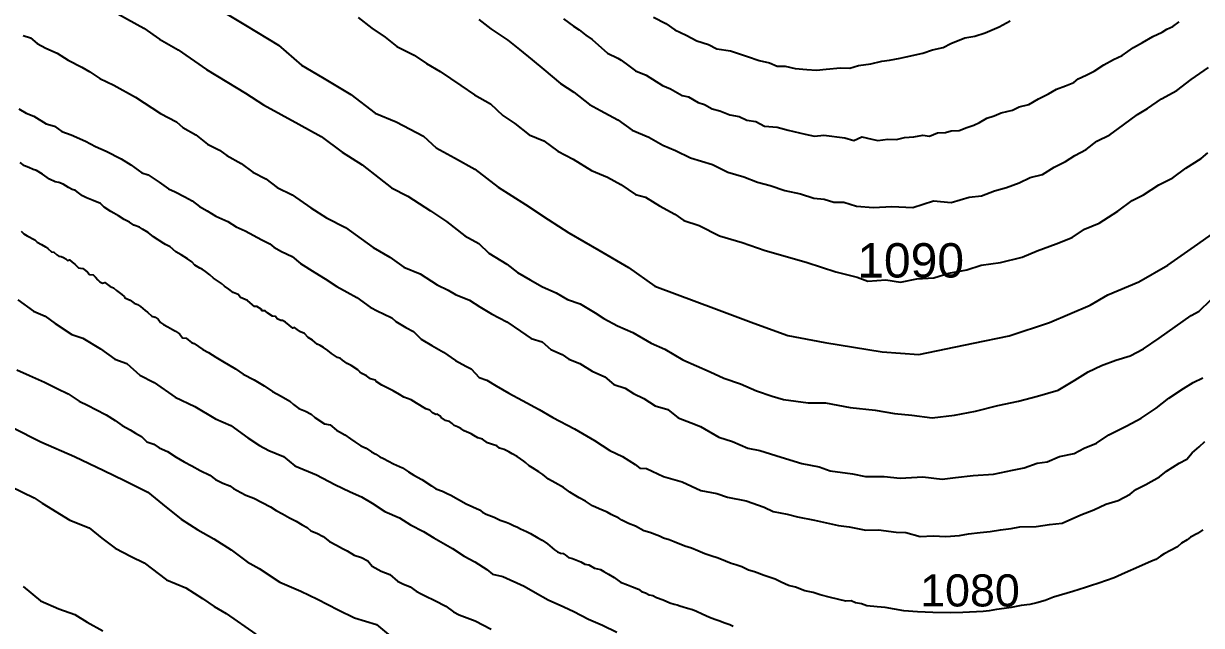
# Model space of a CAD drawing. Header units: millimetres. Extents: x 19067981 to 38137102, y 2652003 to 2652615.
# Drawn here: x 19068186.97 to 19068196.78, y 2652519.12 to 2652524.13 of the extents above; entities that cross this region are included whole.
import ezdxf

# ---------------------------------------------------------------- set-up
doc = ezdxf.new("R2010")
doc.units = ezdxf.units.MM
doc.styles.get("Standard").update_dxf_attribs({"font": 'arial.ttf'})

msp = doc.modelspace()

# ---------------------------------------------------------------- linework, layer by layer
for points in [[(19068188.6202, 2652524.236), (19068188.815, 2652524.1197), (19068189.0907, 2652523.955), (19068189.2831, 2652523.7876), (19068189.4558, 2652523.6854), (19068189.6927, 2652523.543), (19068189.8955, 2652523.3886), (19068190.0709, 2652523.3169), (19068190.2978, 2652523.1966), (19068190.4043, 2652523.1003), (19068190.5549, 2652523.0161), (19068190.7259, 2652522.9205), (19068190.9203, 2652522.7715), (19068191.1461, 2652522.626), (19068191.3366, 2652522.5033), (19068191.5084, 2652522.3927), (19068191.7586, 2652522.247), (19068192.0053, 2652522.1033), (19068192.2249, 2652521.9469), (19068192.7369, 2652521.7564), (19068193.0491, 2652521.6402), (19068193.3315, 2652521.5352), (19068193.6396, 2652521.4789), (19068194.1176, 2652521.4006), (19068194.4241, 2652521.3779), (19068194.8779, 2652521.4722), (19068195.1753, 2652521.534), (19068195.5105, 2652521.6447), (19068195.8483, 2652521.788), (19068195.9969, 2652521.8743), (19068196.2559, 2652521.9845), (19068196.4969, 2652522.1229), (19068196.7466, 2652522.2984), (19068197.0214, 2652522.4917)], [(19068187.7537, 2652524.2154), (19068187.9686, 2652524.0945), (19068188.0983, 2652524.0051), (19068188.2548, 2652523.9152), (19068188.492, 2652523.7512), (19068188.659, 2652523.649), (19068188.8158, 2652523.5555), (19068188.9668, 2652523.4571), (19068189.2586, 2652523.2959), (19068189.4458, 2652523.1934), (19068189.6194, 2652523.0624), (19068189.7861, 2652522.9566), (19068189.93, 2652522.8454), (19068190.0322, 2652522.7664), (19068190.1672, 2652522.6962), (19068190.3555, 2652522.5736), (19068190.49, 2652522.486), (19068190.6414, 2652522.3665), (19068190.7589, 2652522.3034), (19068190.8434, 2652522.223), (19068190.9916, 2652522.1297), (19068191.082, 2652522.0609), (19068191.1854, 2652522.001), (19068191.2901, 2652521.9404), (19068191.4039, 2652521.8917), (19068191.4983, 2652521.8375), (19068191.6038, 2652521.8011), (19068191.7286, 2652521.724), (19068191.8, 2652521.6781), (19068191.9133, 2652521.6158), (19068192.0401, 2652521.5628), (19068192.1937, 2652521.4727), (19068192.3078, 2652521.4226), (19068192.4583, 2652521.3352), (19068192.5716, 2652521.2844), (19068192.685, 2652521.2335), (19068192.7984, 2652521.1826), (19068192.9367, 2652521.1346), (19068193.0705, 2652521.0764), (19068193.201, 2652521.0305), (19068193.2946, 2652521.0034), (19068193.5015, 2652520.9764), (19068193.6457, 2652520.9764), (19068193.8501, 2652520.9359), (19068194.0587, 2652520.9154), (19068194.2204, 2652520.8859), (19068194.3655, 2652520.8744), (19068194.5346, 2652520.8523), (19068194.721, 2652520.8728), (19068194.8942, 2652520.9072), (19068195.0794, 2652520.955), (19068195.2535, 2652520.9886), (19068195.4095, 2652521.032), (19068195.5824, 2652521.0802), (19068195.7221, 2652521.1651), (19068195.8339, 2652521.2331), (19068195.9429, 2652521.2881), (19068196.0621, 2652521.3313), (19068196.1836, 2652521.3681), (19068196.2945, 2652521.4255), (19068196.4234, 2652521.5157), (19068196.5578, 2652521.6098), (19068196.6918, 2652521.7036), (19068196.757, 2652521.74), (19068196.8549, 2652521.8333)], [(19068190.7598, 2652524.1669), (19068190.8599, 2652524.089), (19068191.0007, 2652523.9945), (19068191.0979, 2652523.918), (19068191.2017, 2652523.832), (19068191.2995, 2652523.751), (19068191.4398, 2652523.6347), (19068191.5496, 2652523.5612), (19068191.6814, 2652523.4605), (19068191.7726, 2652523.4105), (19068191.9176, 2652523.3311), (19068192.0364, 2652523.2475), (19068192.1737, 2652523.1876), (19068192.2915, 2652523.1207), (19068192.396, 2652523.0774), (19068192.5212, 2652523.0156), (19068192.7056, 2652522.9594), (19068192.8315, 2652522.8962), (19068192.965, 2652522.8567), (19068193.0784, 2652522.8134), (19068193.1851, 2652522.7854), (19068193.3059, 2652522.745), (19068193.4366, 2652522.7154), (19068193.5492, 2652522.6793), (19068193.6339, 2652522.6705), (19068193.7141, 2652522.6455), (19068193.7973, 2652522.6455), (19068193.9023, 2652522.6122), (19068194.0458, 2652522.6027), (19068194.1982, 2652522.6107), (19068194.3727, 2652522.6027), (19068194.5462, 2652522.6565), (19068194.6927, 2652522.6448), (19068194.8429, 2652522.6896), (19068194.9438, 2652522.6984), (19068195.0527, 2652522.7411), (19068195.1534, 2652522.7677), (19068195.2572, 2652522.8067), (19068195.3507, 2652522.8508), (19068195.4523, 2652522.8758), (19068195.5495, 2652522.9369), (19068195.6454, 2652522.9845), (19068195.7205, 2652523.0359), (19068195.817, 2652523.0852), (19068195.9046, 2652523.1551), (19068196.0128, 2652523.2073), (19068196.1265, 2652523.2908), (19068196.2446, 2652523.3776), (19068196.3275, 2652523.4268), (19068196.4425, 2652523.5067), (19068196.5714, 2652523.5766), (19068196.6906, 2652523.667), (19068196.8345, 2652523.7682)], [(19068191.4631, 2652524.1737), (19068191.5483, 2652524.1132), (19068191.5934, 2652524.0802), (19068191.6506, 2652524.0385), (19068191.7013, 2652524.0011), (19068191.8292, 2652523.8863), (19068191.9151, 2652523.8456), (19068191.9448, 2652523.828), (19068192.0075, 2652523.7819), (19068192.0625, 2652523.7414), (19068192.1516, 2652523.7028), (19068192.2875, 2652523.6173), (19068192.3546, 2652523.5898), (19068192.4525, 2652523.536), (19068192.5034, 2652523.5234), (19068192.5858, 2652523.4762), (19068192.6374, 2652523.4588), (19068192.7007, 2652523.4251), (19068192.7647, 2652523.407), (19068192.8476, 2652523.3745), (19068192.927, 2652523.3598), (19068192.9912, 2652523.3286), (19068193.0656, 2652523.3176), (19068193.1381, 2652523.2808), (19068193.2439, 2652523.2725), (19068193.3333, 2652523.247), (19068193.4754, 2652523.2139), (19068193.5544, 2652523.1955), (19068193.6324, 2652523.2039), (19068193.8053, 2652523.1831), (19068193.8825, 2652523.161), (19068193.9484, 2652523.1896), (19068194.0313, 2652523.1714), (19068194.0818, 2652523.1603), (19068194.1652, 2652523.1704), (19068194.2376, 2652523.1691), (19068194.3031, 2652523.1843), (19068194.3804, 2652523.1912), (19068194.4574, 2652523.2052), (19068194.5107, 2652523.1965), (19068194.578, 2652523.2243), (19068194.6439, 2652523.2264), (19068194.6912, 2652523.2399), (19068194.7579, 2652523.2447), (19068194.8212, 2652523.2686), (19068194.8798, 2652523.2881), (19068194.9275, 2652523.311), (19068194.9896, 2652523.3472), (19068195.0491, 2652523.3667), (19068195.1081, 2652523.3909), (19068195.2026, 2652523.4135), (19068195.2579, 2652523.4405), (19068195.339, 2652523.4605), (19068195.4188, 2652523.506), (19068195.5027, 2652523.5482), (19068195.5686, 2652523.5876), (19068195.6433, 2652523.6158), (19068195.7129, 2652523.6421), (19068195.7498, 2652523.6728), (19068195.8153, 2652523.7048), (19068195.8827, 2652523.7378), (19068195.9638, 2652523.7909), (19068196.0428, 2652523.8346), (19068196.1161, 2652523.8667), (19068196.2099, 2652523.9337), (19068196.2858, 2652523.977), (19068196.3711, 2652524.0257), (19068196.4478, 2652524.061), (19068196.4873, 2652524.0861), (19068196.5381, 2652524.1082), (19068196.5893, 2652524.1485)], [(19068192.2137, 2652524.1873), (19068192.3167, 2652524.1336), (19068192.3919, 2652524.0804), (19068192.486, 2652524.0379), (19068192.573, 2652523.99), (19068192.6722, 2652523.9589), (19068192.7409, 2652523.9246), (19068192.8533, 2652523.9074), (19068192.9954, 2652523.859), (19068193.0918, 2652523.8261), (19068193.1786, 2652523.8055), (19068193.2443, 2652523.7795), (19068193.3083, 2652523.7795), (19068193.3929, 2652523.7606), (19068193.4904, 2652523.7521), (19068193.5703, 2652523.745), (19068193.6514, 2652523.7533), (19068193.77, 2652523.7654), (19068193.8474, 2652523.7628), (19068193.919, 2652523.7847), (19068194.0217, 2652523.7984), (19068194.1152, 2652523.8215), (19068194.1774, 2652523.8298), (19068194.2662, 2652523.8463), (19068194.3163, 2652523.8556), (19068194.4572, 2652523.8885), (19068194.5371, 2652523.9151), (19068194.6253, 2652523.9352), (19068194.6904, 2652523.9689), (19068194.8055, 2652524.0159), (19068194.8902, 2652524.0301), (19068194.9743, 2652524.0573), (19068195.0921, 2652524.1069), (19068195.1829, 2652524.1564)], [(19068186.9654, 2652524.0343), (19068187.0249, 2652524.014), (19068187.082, 2652523.9688), (19068187.1533, 2652523.9294), (19068187.2487, 2652523.8863), (19068187.3396, 2652523.83), (19068187.4529, 2652523.7702), (19068187.5193, 2652523.7314), (19068187.6015, 2652523.6751), (19068187.7197, 2652523.6218), (19068187.8997, 2652523.5208), (19068188.1068, 2652523.3842), (19068188.2415, 2652523.3152), (19068188.2948, 2652523.2688), (19068188.4029, 2652523.2073), (19068188.4992, 2652523.1286), (19068188.5981, 2652523.0788), (19068188.6613, 2652523.0349), (19068188.7785, 2652522.9685), (19068188.8758, 2652522.8971), (19068188.986, 2652522.8403), (19068189.0788, 2652522.7678), (19068189.2043, 2652522.7073), (19068189.3592, 2652522.6007), (19068189.4895, 2652522.516), (19068189.6491, 2652522.435), (19068189.7778, 2652522.3415), (19068189.8793, 2652522.269), (19068190.0169, 2652522.1891), (19068190.1332, 2652522.1043), (19068190.2689, 2652522.051), (19068190.4116, 2652521.9588), (19068190.5043, 2652521.9142), (19068190.5647, 2652521.8784), (19068190.6798, 2652521.8299), (19068190.7673, 2652521.7766), (19068190.8644, 2652521.7174), (19068190.9922, 2652521.6516), (19068191.1069, 2652521.5726), (19068191.1938, 2652521.5129), (19068191.2864, 2652521.4839), (19068191.3581, 2652521.4193), (19068191.4517, 2652521.3773), (19068191.5086, 2652521.3398), (19068191.5991, 2652521.3037), (19068191.7033, 2652521.2408), (19068191.8091, 2652521.1927), (19068191.8826, 2652521.1289), (19068191.9782, 2652521.0988), (19068192.0473, 2652521.0534), (19068192.1331, 2652521.0115), (19068192.2267, 2652520.9503), (19068192.3328, 2652520.9203), (19068192.4195, 2652520.8521), (19068192.5279, 2652520.8093), (19068192.6054, 2652520.7787), (19068192.7566, 2652520.6899), (19068192.8721, 2652520.6532), (19068192.9999, 2652520.5982), (19068193.0988, 2652520.5789), (19068193.2768, 2652520.5236), (19068193.4497, 2652520.4698), (19068193.5918, 2652520.4432), (19068193.6854, 2652520.4091), (19068193.8704, 2652520.3861), (19068193.978, 2652520.3625), (19068194.1346, 2652520.3625), (19068194.2672, 2652520.3492), (19068194.4562, 2652520.3589), (19068194.6163, 2652520.3414), (19068194.7283, 2652520.3536), (19068194.876, 2652520.3698), (19068195.0456, 2652520.3834), (19068195.204, 2652520.4148), (19068195.2987, 2652520.4336), (19068195.4087, 2652520.4725), (19068195.4904, 2652520.486), (19068195.5945, 2652520.5279), (19068195.7153, 2652520.5542), (19068195.7993, 2652520.5996), (19068195.9008, 2652520.6398), (19068196.006, 2652520.7083), (19068196.1005, 2652520.7572), (19068196.1536, 2652520.7847), (19068196.2746, 2652520.8474), (19068196.3992, 2652520.9316), (19068196.5033, 2652521.0155), (19068196.6258, 2652521.0941), (19068196.7068, 2652521.1461), (19068196.7879, 2652521.1828)], [(19068186.9269, 2652523.4249), (19068186.989, 2652523.389), (19068187.0521, 2652523.3616), (19068187.1552, 2652523.3003), (19068187.2263, 2652523.2784), (19068187.2862, 2652523.2361), (19068187.3642, 2652523.208), (19068187.4831, 2652523.1541), (19068187.5673, 2652523.1093), (19068187.6546, 2652523.0713), (19068187.7796, 2652523.008), (19068187.8607, 2652522.9582), (19068187.9518, 2652522.8921), (19068188.0061, 2652522.8753), (19068188.0975, 2652522.8127), (19068188.1749, 2652522.7591), (19068188.2298, 2652522.7317), (19068188.3098, 2652522.6902), (19068188.3728, 2652522.6571), (19068188.4327, 2652522.6117), (19068188.4976, 2652522.5736), (19068188.5682, 2652522.5297), (19068188.6693, 2652522.4848), (19068188.7373, 2652522.4418), (19068188.8134, 2652522.4069), (19068188.951, 2652522.3343), (19068189.0177, 2652522.2994), (19068189.0514, 2652522.2708), (19068189.1144, 2652522.2359), (19068189.2033, 2652522.1952), (19068189.2744, 2652522.1347), (19068189.3931, 2652522.0615), (19068189.4798, 2652522.0086), (19068189.5759, 2652521.9456), (19068189.6623, 2652521.8973), (19068189.7421, 2652521.8519), (19068189.8532, 2652521.7718), (19068189.9175, 2652521.7382), (19068189.9655, 2652521.7164), (19068190.0342, 2652521.6827), (19068190.0675, 2652521.6543), (19068190.1505, 2652521.6019), (19068190.2142, 2652521.5695), (19068190.2797, 2652521.5066), (19068190.3672, 2652521.4521), (19068190.4633, 2652521.3966), (19068190.5644, 2652521.3281), (19068190.6513, 2652521.281), (19068190.6962, 2652521.2598), (19068190.7611, 2652521.1875), (19068190.8241, 2652521.1657), (19068190.9041, 2652521.1174), (19068191.0076, 2652521.0576), (19068191.1218, 2652520.9959), (19068191.2612, 2652520.9201), (19068191.376, 2652520.8528), (19068191.5552, 2652520.7596), (19068191.723, 2652520.6612), (19068191.8507, 2652520.5787), (19068191.9543, 2652520.5301), (19068192.0605, 2652520.4618), (19068192.1004, 2652520.4313), (19068192.1559, 2652520.4282), (19068192.2957, 2652520.3621), (19068192.4521, 2652520.3181), (19068192.6081, 2652520.2458), (19068192.7397, 2652520.2221), (19068192.8289, 2652520.1897), (19068192.9847, 2652520.1608), (19068193.1356, 2652520.1078), (19068193.2093, 2652520.0723), (19068193.3272, 2652520.0499), (19068193.4114, 2652520.0268), (19068193.5541, 2652519.9991), (19068193.7531, 2652519.9543), (19068193.8429, 2652519.9443), (19068193.9253, 2652519.9281), (19068193.9827, 2652519.9163), (19068194.0855, 2652519.9173), (19068194.2346, 2652519.8992), (19068194.3151, 2652519.8961), (19068194.4337, 2652519.8618), (19068194.5416, 2652519.8687), (19068194.6481, 2652519.8636), (19068194.7616, 2652519.8705), (19068194.8352, 2652519.8842), (19068194.9326, 2652519.8954), (19068195.0162, 2652519.9047), (19068195.1023, 2652519.9172), (19068195.1906, 2652519.9291), (19068195.2636, 2652519.9441), (19068195.4009, 2652519.9472), (19068195.51, 2652519.9628), (19068195.6167, 2652519.9746), (19068195.7713, 2652520.0446), (19068195.8792, 2652520.0864), (19068195.9803, 2652520.1325), (19068196.0839, 2652520.1624), (19068196.1833, 2652520.2164), (19068196.2295, 2652520.2538), (19068196.3125, 2652520.2968), (19068196.4279, 2652520.3585), (19068196.4849, 2652520.4075), (19068196.591, 2652520.4735), (19068196.6552, 2652520.5078), (19068196.6995, 2652520.5601), (19068196.7571, 2652520.6085), (19068196.8051, 2652520.6546)], [(19068186.9465, 2652522.4045), (19068186.9705, 2652522.3844), (19068186.9967, 2652522.3659), (19068187.0611, 2652522.3324), (19068187.0819, 2652522.3131), (19068187.1182, 2652522.2954), (19068187.1491, 2652522.2738), (19068187.1707, 2652522.2615), (19068187.2002, 2652522.2334), (19068187.2203, 2652522.2311), (19068187.245, 2652522.208), (19068187.2612, 2652522.1979), (19068187.2805, 2652522.1941), (19068187.3014, 2652522.1848), (19068187.3207, 2652522.174), (19068187.3338, 2652522.1609), (19068187.3508, 2652522.1655), (19068187.3717, 2652522.1463), (19068187.3949, 2652522.1308), (19068187.4252, 2652522.0989), (19068187.4414, 2652522.0966), (19068187.4623, 2652522.0935), (19068187.4823, 2652522.0781), (19068187.5001, 2652522.0634), (19068187.518, 2652522.0455), (19068187.5481, 2652522.0408), (19068187.5659, 2652522.0223), (19068187.586, 2652522.0007), (19068187.6037, 2652521.983), (19068187.6246, 2652521.9729), (19068187.6455, 2652521.9783), (19068187.6881, 2652521.9443), (19068187.7174, 2652521.9328), (19068187.7406, 2652521.9104), (19068187.7638, 2652521.8942), (19068187.7862, 2652521.878), (19068187.8055, 2652521.861), (19068187.8117, 2652521.8502), (19068187.8566, 2652521.8315), (19068187.8875, 2652521.8061), (19068187.9168, 2652521.7953), (19068187.9407, 2652521.7768), (19068187.9616, 2652521.7606), (19068187.9794, 2652521.7436), (19068187.9987, 2652521.7297), (19068188.0359, 2652521.6963), (19068188.0637, 2652521.6893), (19068188.0884, 2652521.6716), (19068188.1092, 2652521.6454), (19068188.134, 2652521.6284), (19068188.1687, 2652521.6099), (19068188.2076, 2652521.5863), (19068188.2338, 2652521.5732), (19068188.2655, 2652521.5516), (19068188.2925, 2652521.5177), (19068188.3211, 2652521.5138), (19068188.3396, 2652521.5015), (19068188.3651, 2652521.4783), (19068188.3891, 2652521.4691), (19068188.4611, 2652521.4196), (19068188.5089, 2652521.3953), (19068188.5684, 2652521.3554), (19068188.6248, 2652521.3226), (19068188.7314, 2652521.2582), (19068188.7964, 2652521.2136), (19068188.8882, 2652521.1679), (19068188.9704, 2652521.1179), (19068189.0401, 2652521.0709), (19068189.1121, 2652521.0311), (19068189.186, 2652520.9907), (19068189.2158, 2652520.9626), (19068189.2604, 2652520.9297), (19068189.3152, 2652520.907), (19068189.3637, 2652520.8812), (19068189.3935, 2652520.8539), (19068189.4735, 2652520.8012), (19068189.5197, 2652520.7941), (19068189.5722, 2652520.748), (19068189.598, 2652520.7347), (19068189.6419, 2652520.7097), (19068189.6906, 2652520.6749), (19068189.7274, 2652520.6515), (19068189.7775, 2652520.6171), (19068189.8213, 2652520.5983), (19068189.8652, 2652520.567), (19068189.9004, 2652520.549), (19068189.9357, 2652520.5271), (19068189.9654, 2652520.5131), (19068190.0479, 2652520.4681), (19068190.1223, 2652520.436), (19068190.1731, 2652520.4016), (19068190.2178, 2652520.375), (19068190.2843, 2652520.3375), (19068190.3637, 2652520.286), (19068190.3996, 2652520.2599), (19068190.4556, 2652520.2403), (19068190.495, 2652520.2211), (19068190.5254, 2652520.2069), (19068190.6524, 2652520.134), (19068190.7647, 2652520.0853), (19068190.7898, 2652520.0647), (19068190.8207, 2652520.0499), (19068190.8878, 2652520.0247), (19068190.9355, 2652520.0001), (19068190.9866, 2652519.9824), (19068191.0146, 2652519.9701), (19068191.0466, 2652519.9539), (19068191.0815, 2652519.9397), (19068191.1046, 2652519.926), (19068191.1549, 2652519.9051), (19068191.1879, 2652519.8869), (19068191.2488, 2652519.8511), (19068191.2872, 2652519.8339), (19068191.3314, 2652519.8025), (19068191.3891, 2652519.7531), (19068191.4142, 2652519.7354), (19068191.4378, 2652519.7246), (19068191.4599, 2652519.7217), (19068191.4786, 2652519.7104), (19068191.5056, 2652519.6893), (19068191.5395, 2652519.6804), (19068191.6086, 2652519.6511), (19068191.6411, 2652519.6339), (19068191.676, 2652519.626), (19068191.7207, 2652519.6005), (19068191.7718, 2652519.5882), (19068191.7994, 2652519.572), (19068191.8377, 2652519.5494), (19068191.8849, 2652519.5224), (19068191.9387, 2652519.4835), (19068191.9962, 2652519.4604), (19068192.037, 2652519.4442), (19068192.0893, 2652519.4234), (19068192.1139, 2652519.4053), (19068192.1463, 2652519.3954), (19068192.1783, 2652519.3783), (19068192.2073, 2652519.3719), (19068192.2378, 2652519.3557), (19068192.2941, 2652519.3363), (19068192.3496, 2652519.3107), (19068192.3865, 2652519.3009), (19068192.4106, 2652519.293), (19068192.4332, 2652519.2847), (19068192.4602, 2652519.2773), (19068192.4971, 2652519.2651), (19068192.5394, 2652519.2543), (19068192.5714, 2652519.2405), (19068192.6181, 2652519.2194), (19068192.6783, 2652519.1916), (19068192.7235, 2652519.1759), (19068192.7653, 2652519.1612), (19068192.7982, 2652519.147), (19068192.8489, 2652519.1293), (19068192.8754, 2652519.1175)], [(19068186.921, 2652521.8327), (19068187.0501, 2652521.7397), (19068187.1477, 2652521.697), (19068187.232, 2652521.6368), (19068187.37, 2652521.5458), (19068187.4618, 2652521.5131), (19068187.6082, 2652521.4258), (19068187.7283, 2652521.3385), (19068187.8282, 2652521.303), (19068187.9352, 2652521.2057), (19068188.0546, 2652521.1441), (19068188.2302, 2652521.0235), (19068188.3948, 2652520.9454), (19068188.5649, 2652520.844), (19068188.6948, 2652520.7878), (19068188.8346, 2652520.6841), (19068188.9329, 2652520.6205), (19068189.0104, 2652520.5804), (19068189.1323, 2652520.5279), (19068189.2264, 2652520.4518), (19068189.4064, 2652520.3758), (19068189.5587, 2652520.297), (19068189.6867, 2652520.2352), (19068189.7808, 2652520.1937), (19068189.8694, 2652520.1412), (19068189.9774, 2652520.072), (19068190.0992, 2652520.0195), (19068190.1892, 2652519.9614), (19068190.2986, 2652519.9048), (19068190.383, 2652519.8522), (19068190.5387, 2652519.7627), (19068190.637, 2652519.6991), (19068190.7242, 2652519.6521), (19068190.8253, 2652519.5885), (19068190.8737, 2652519.5484), (19068190.9596, 2652519.5291), (19068191.1354, 2652519.4489), (19068191.2281, 2652519.3963), (19068191.3361, 2652519.3369), (19068191.4669, 2652519.2765), (19068191.55, 2652519.2378), (19068191.6732, 2652519.1742), (19068191.7895, 2652519.1244), (19068191.9085, 2652519.0678)], [(19068186.9122, 2652521.2509), (19068187.0158, 2652521.2025), (19068187.1408, 2652521.1468), (19068187.2487, 2652521.0953), (19068187.3381, 2652521.0502), (19068187.4317, 2652520.9907), (19068187.5047, 2652520.9524), (19068187.5684, 2652520.9218), (19068187.656, 2652520.8761), (19068187.7303, 2652520.8277), (19068187.7881, 2652520.7869), (19068187.8567, 2652520.7516), (19068187.8995, 2652520.7222), (19068187.9486, 2652520.6945), (19068187.9955, 2652520.6517), (19068188.0537, 2652520.6317), (19068188.0973, 2652520.6009), (19068188.1662, 2652520.5695), (19068188.2374, 2652520.5249), (19068188.3044, 2652520.4855), (19068188.3693, 2652520.4527), (19068188.4376, 2652520.4126), (19068188.5193, 2652520.3738), (19068188.5672, 2652520.3367), (19068188.6261, 2652520.308), (19068188.685, 2652520.2852), (19068188.7165, 2652520.2638), (19068188.7781, 2652520.2304), (19068188.8183, 2652520.2063), (19068188.8848, 2652520.1813), (19068188.9558, 2652520.1458), (19068189.0228, 2652520.1111), (19068189.0717, 2652520.079), (19068189.1252, 2652520.0522), (19068189.1812, 2652520.0178), (19068189.2387, 2652519.9897), (19068189.2876, 2652519.9596), (19068189.3305, 2652519.9375), (19068189.3606, 2652519.9101), (19068189.4102, 2652519.892), (19068189.4639, 2652519.8642), (19068189.5141, 2652519.8201), (19068189.5731, 2652519.79), (19068189.6226, 2652519.7639), (19068189.6635, 2652519.7432), (19068189.7211, 2652519.7084), (19068189.7815, 2652519.688), (19068189.8358, 2652519.6606), (19068189.8719, 2652519.6171), (19068189.9463, 2652519.5736), (19068190.0166, 2652519.5455), (19068190.0823, 2652519.4917), (19068190.1252, 2652519.4683), (19068190.1861, 2652519.4449), (19068190.2383, 2652519.4081), (19068190.2798, 2652519.386), (19068190.312, 2652519.37), (19068190.3927, 2652519.3295), (19068190.4838, 2652519.284), (19068190.5467, 2652519.2366), (19068190.5943, 2652519.2118), (19068190.7289, 2652519.161), (19068190.8618, 2652519.0925)], [(19068186.875, 2652520.7695), (19068187.1105, 2652520.6519), (19068187.3926, 2652520.5287), (19068187.6355, 2652520.4131), (19068187.8085, 2652520.3299), (19068188.0028, 2652520.231), (19068188.1242, 2652520.1321), (19068188.2793, 2652520.007), (19068188.4176, 2652519.9175), (19068188.5521, 2652519.8428), (19068188.6965, 2652519.7523), (19068188.831, 2652519.6534), (19068188.9282, 2652519.5974), (19068189.1019, 2652519.4817), (19068189.2757, 2652519.4089), (19068189.4144, 2652519.3407), (19068189.5881, 2652519.253), (19068189.7245, 2652519.1858), (19068189.9058, 2652519.1317), (19068190.0235, 2652519.0328)], [(19068186.9653, 2652519.4458), (19068187.108, 2652519.3275), (19068187.2627, 2652519.2612), (19068187.3933, 2652519.2131), (19068187.4978, 2652519.1489), (19068187.6264, 2652519.0766)]]:
    msp.add_lwpolyline(points)
at = {"color": 61}
for points in [[(19068189.755, 2652524.183), (19068189.8669, 2652524.0952), (19068189.9778, 2652524.0216), (19068190.0766, 2652523.9426), (19068190.2199, 2652523.8714), (19068190.324, 2652523.8024), (19068190.4365, 2652523.7341), (19068190.61, 2652523.6174), (19068190.723, 2652523.5415), (19068190.8547, 2652523.4664), (19068190.9582, 2652523.3689), (19068191.0593, 2652523.3006), (19068191.1789, 2652523.2068), (19068191.3013, 2652523.1567), (19068191.4176, 2652523.0725), (19068191.5448, 2652523.0046), (19068191.6968, 2652522.9112), (19068191.8301, 2652522.8539), (19068191.9418, 2652522.7947), (19068192.0627, 2652522.7112), (19068192.1455, 2652522.6884), (19068192.262, 2652522.6159), (19068192.3912, 2652522.546), (19068192.4672, 2652522.4952), (19068192.5934, 2652522.4519), (19068192.764, 2652522.3658), (19068192.951, 2652522.3096), (19068193.142, 2652522.2432), (19068193.2902, 2652522.2015), (19068193.4924, 2652522.1445), (19068193.7306, 2652522.0655), (19068193.9096, 2652522.0226), (19068193.9977, 2652521.9899), (19068194.1467, 2652521.9998), (19068194.2706, 2652521.9808), (19068194.4074, 2652522.0082), (19068194.5469, 2652522.0173), (19068194.6716, 2652522.0545), (19068194.8236, 2652522.0834), (19068194.9414, 2652522.1213), (19068195.1022, 2652522.1444), (19068195.2831, 2652522.1884), (19068195.4078, 2652522.2415), (19068195.5674, 2652522.2992), (19068195.7006, 2652522.3536), (19068195.8009, 2652522.422), (19068195.9256, 2652522.472), (19068196.0809, 2652522.5711), (19068196.2002, 2652522.6599), (19068196.2944, 2652522.7085), (19068196.4209, 2652522.7924), (19068196.5372, 2652522.8501), (19068196.6474, 2652522.9305), (19068196.7738, 2652523.0098), (19068196.8292, 2652523.0584)], [(19068196.7863, 2652519.919), (19068196.7446, 2652519.8879), (19068196.6852, 2652519.8566), (19068196.6582, 2652519.8346), (19068196.6108, 2652519.807), (19068196.5754, 2652519.7763), (19068196.5186, 2652519.7463), (19068196.4659, 2652519.7176), (19068196.4345, 2652519.6983), (19068196.3971, 2652519.6716), (19068196.359, 2652519.6583), (19068196.2559, 2652519.6092), (19068196.1417, 2652519.5606), (19068196.0482, 2652519.5185), (19068195.9229, 2652519.4743), (19068195.8535, 2652519.4516), (19068195.8094, 2652519.4389), (19068195.7057, 2652519.4061), (19068195.5446, 2652519.3586), (19068195.4745, 2652519.33), (19068195.4057, 2652519.3113), (19068195.3483, 2652519.2979), (19068195.2755, 2652519.2873), (19068195.1924, 2652519.2731), (19068195.133, 2652519.2637), (19068195.0695, 2652519.2557), (19068195.0085, 2652519.243), (19068194.9571, 2652519.2396), (19068194.7894, 2652519.2309), (19068194.6886, 2652519.2263), (19068194.5401, 2652519.2302), (19068194.4119, 2652519.2369), (19068194.2975, 2652519.2443), (19068194.2213, 2652519.2583), (19068194.1424, 2652519.2716), (19068194.0756, 2652519.2776), (19068193.9893, 2652519.2858), (19068193.9458, 2652519.3018), (19068193.8964, 2652519.3098), (19068193.859, 2652519.3265), (19068193.8149, 2652519.3238), (19068193.6858, 2652519.3559), (19068193.6003, 2652519.3786), (19068193.5442, 2652519.3973), (19068193.4728, 2652519.4113), (19068193.3944, 2652519.4422), (19068193.3383, 2652519.4562), (19068193.2755, 2652519.4815), (19068193.2255, 2652519.5069), (19068193.1357, 2652519.5378), (19068193.0536, 2652519.5685), (19068193.0048, 2652519.5818), (19068192.948, 2652519.6118), (19068192.9001, 2652519.6258), (19068192.8602, 2652519.6396), (19068192.8128, 2652519.6584), (19068192.752, 2652519.6815), (19068192.6894, 2652519.7009), (19068192.642, 2652519.7198), (19068192.5819, 2652519.7437), (19068192.5295, 2652519.7655), (19068192.4746, 2652519.7818), (19068192.3853, 2652519.8178), (19068192.343, 2652519.8359), (19068192.296, 2652519.85), (19068192.2645, 2652519.8661), (19068192.1838, 2652519.897), (19068192.1334, 2652519.9104), (19068192.0637, 2652519.95), (19068192.0053, 2652519.9721), (19068191.9502, 2652519.9984), (19068191.924, 2652520.0165), (19068191.8609, 2652520.0466), (19068191.8287, 2652520.0654), (19068191.7621, 2652520.093), (19068191.7044, 2652520.1191), (19068191.6481, 2652520.1566), (19068191.5943, 2652520.1863), (19068191.5513, 2652520.2098), (19068191.5178, 2652520.2319), (19068191.4634, 2652520.2708), (19068191.3935, 2652520.3086), (19068191.3384, 2652520.3394), (19068191.2915, 2652520.3803), (19068191.2586, 2652520.4024), (19068191.2055, 2652520.4334), (19068191.1767, 2652520.4508), (19068191.1472, 2652520.4783), (19068191.1337, 2652520.491), (19068191.0793, 2652520.5281), (19068191.037, 2652520.5502), (19068191.0095, 2652520.567), (19068190.9698, 2652520.5878), (19068190.9315, 2652520.5996), (19068190.9077, 2652520.618), (19068190.8719, 2652520.6299), (19068190.8318, 2652520.644), (19068190.7896, 2652520.6732), (19068190.7517, 2652520.684), (19068190.7159, 2652520.7035), (19068190.6959, 2652520.7186), (19068190.6374, 2652520.7429), (19068190.6088, 2652520.7617), (19068190.5819, 2652520.7749), (19068190.5545, 2652520.7873), (19068190.537, 2652520.8039), (19068190.5135, 2652520.8208), (19068190.4823, 2652520.8298), (19068190.4464, 2652520.8536), (19068190.4332, 2652520.8664), (19068190.4135, 2652520.8818), (19068190.4012, 2652520.8788), (19068190.3739, 2652520.893), (19068190.3509, 2652520.9149), (19068190.3182, 2652520.9269), (19068190.2402, 2652520.972), (19068190.1954, 2652521.0015), (19068190.1331, 2652521.0244), (19068190.0992, 2652521.0441), (19068190.0467, 2652521.0768), (19068189.991, 2652521.103), (19068189.9505, 2652521.1238), (19068189.9046, 2652521.1522), (19068189.8945, 2652521.1646), (19068189.8573, 2652521.1755), (19068189.8245, 2652521.2006), (19068189.7852, 2652521.2214), (19068189.7666, 2652521.2345), (19068189.7502, 2652521.2509), (19068189.6966, 2652521.288), (19068189.6627, 2652521.3022), (19068189.6223, 2652521.3305), (19068189.6037, 2652521.3469), (19068189.5829, 2652521.3524), (19068189.5578, 2652521.3709), (19068189.5324, 2652521.3878), (19068189.5007, 2652521.4129), (19068189.4657, 2652521.4359), (19068189.4362, 2652521.4522), (19068189.4133, 2652521.4642), (19068189.3739, 2652521.497), (19068189.3378, 2652521.521), (19068189.3061, 2652521.5538), (19068189.2744, 2652521.5658), (19068189.246, 2652521.5865), (19068189.2231, 2652521.6018), (19068189.211, 2652521.5985), (19068189.1487, 2652521.6479), (19068189.1235, 2652521.661), (19068189.1093, 2652521.6621), (19068189.0796, 2652521.6743), (19068189.0665, 2652521.6939), (19068189.0402, 2652521.6983), (19068189.0009, 2652521.7234), (19068188.9801, 2652521.742), (19068188.955, 2652521.7431), (19068188.9451, 2652521.7572), (19068188.9113, 2652521.7791), (19068188.8916, 2652521.7769), (19068188.8555, 2652521.8075), (19068188.8326, 2652521.8271), (19068188.7754, 2652521.8526), (19068188.7547, 2652521.8766), (19068188.7131, 2652521.8951), (19068188.6781, 2652521.9224), (19068188.641, 2652521.9486), (19068188.6169, 2652521.9694), (19068188.5501, 2652522.0135), (19068188.5195, 2652522.043), (19068188.4834, 2652522.0681), (19068188.455, 2652522.0877), (19068188.4364, 2652522.0975), (19068188.3938, 2652522.1226), (19068188.3676, 2652522.151), (19068188.3337, 2652522.1761), (19068188.28, 2652522.2072), (19068188.2362, 2652522.2345), (19068188.1892, 2652522.276), (19068188.1499, 2652522.2956), (19068188.1346, 2652522.3032), (19068188.0501, 2652522.3581), (19068188.0042, 2652522.3952), (19068187.9583, 2652522.4225), (19068187.9342, 2652522.4378), (19068187.8872, 2652522.4552), (19068187.8512, 2652522.4803), (19068187.8042, 2652522.5033), (19068187.7582, 2652522.5338), (19068187.7189, 2652522.5546), (19068187.6948, 2652522.5699), (19068187.64, 2652522.6064), (19068187.6083, 2652522.6348), (19068187.5471, 2652522.6599), (19068187.4924, 2652522.6828), (19068187.4575, 2652522.7003), (19068187.4244, 2652522.7235), (19068187.4014, 2652522.7442), (19068187.373, 2652522.753), (19068187.3413, 2652522.7693), (19068187.2987, 2652522.7955), (19068187.2615, 2652522.8097), (19068187.232, 2652522.8163), (19068187.1828, 2652522.8381), (19068187.126, 2652522.8785), (19068187.0743, 2652522.9106), (19068187.0481, 2652522.9182), (19068187.0109, 2652522.9357), (19068186.9759, 2652522.9488), (19068186.9388, 2652522.9761)], [(19068186.8554, 2652520.2827), (19068187.0559, 2652520.1855), (19068187.122, 2652520.1408), (19068187.3527, 2652519.9978), (19068187.5142, 2652519.9356), (19068187.6193, 2652519.8501), (19068187.7303, 2652519.7646), (19068187.8626, 2652519.6965), (19068187.9716, 2652519.644), (19068188.157, 2652519.5032), (19068188.3186, 2652519.4351), (19068188.4587, 2652519.3457), (19068188.5541, 2652519.2816), (19068188.6553, 2652519.2233), (19068188.901, 2652519.0493)]]:
    msp.add_lwpolyline(points, dxfattribs=at)

# ---------------------------------------------------------------- texts
at = {"attachment_point": 1}
for s, insert, char_height in [('1090', (19068193.9098, 2652522.3054), 0.28628), ('1080', (19068194.4333, 2652519.5476), 0.2672)]:
    msp.add_mtext(s, dxfattribs=dict(at, insert=insert, char_height=char_height))

doc.saveas('drawing.dxf')
